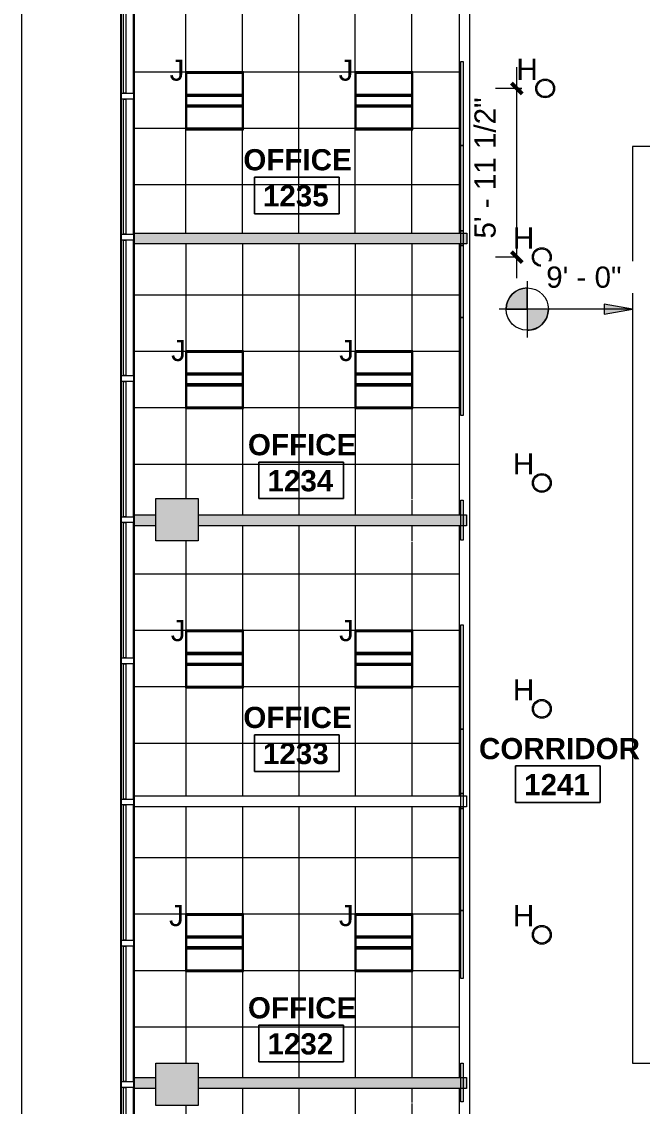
# Model space of a CAD drawing. Header units: inches. Extents: x -329 to 986, y -79 to 1436.
# Drawn here: x -272.6 to -8.7, y 457.2 to 918.1 of the extents above; entities that cross this region are included whole.
import ezdxf

# ---------------------------------------------------------------- set-up
doc = ezdxf.new("R2010")
doc.units = ezdxf.units.IN
doc.header["$LTSCALE"] = 48
doc.header["$MEASUREMENT"] = 0
for name, color, linetype, lineweight in [('A-ANNO-DIMS', 8, 'Continuous', 9), ('A-ANNO-DIMS-96', 8, 'Continuous', 9), ('A-AREA-IDEN', 1, 'Continuous', 9), ('A-CLNG', 214, 'Continuous', 13), ('A-CLNG-PATT', 214, 'Continuous', 13), ('A-GENM', 8, 'Continuous', 9), ('A-GLAZ-CURT', 8, 'Continuous', 9), ('A-GLAZ-CWMG', 8, 'Continuous', 9), ('A-WALL', 8, 'Continuous', 13), ('A-WALL-PATT', 8, 'Continuous', 13), ('E-LITE-EQPM', 4, 'Continuous', 9), ('E-LITE-EQPM-IDEN', 4, 'Continuous', 9), ('G-ANNO-DIMS', 8, 'Continuous', 9), ('S-COLS', 8, 'Continuous', 13)]:
    doc.layers.add(name, color=color, linetype=linetype, lineweight=lineweight)
doc.styles.add('Arial', font='arial.ttf', dxfattribs={"height": 8.999999999999991})
doc.styles.add('Swis721 Lt BT', font='swissl.ttf', dxfattribs={"height": 8.999999999999998})
doc.styles.add('Swis721 Lt BT_B', font='', dxfattribs={"height": 8.999999999999991})
doc.styles.get('Swis721 Lt BT_B').set_extended_font_data('Swis721 Lt BT', bold=True)
doc.dimstyles.new('OTJ_-_3_32__Linear__1_2__Tolerance', dxfattribs={"dimscale": 12, "dimtxt": 9.49783549252963, "dimasz": 0.375, "dimexe": 0.75, "dimexo": 0.5000000000000001, "dimgap": 0.5, "dimtad": 1, "dimdec": 1, "dimrnd": 0.5, "dimzin": 3, "dimdsep": 46, "dimlunit": 4, "dimtxsty": 'Swis721 Lt BT', "dimblk1": 'OBLIQUE', "dimblk2": 'OBLIQUE', "dimsah": 1, "dimcen": 0.09, "dimdle": 0.75, "dimazin": 0, "dimtfac": 1, "dimtdec": 4, "dimtix": 1, "dimtmove": 0, "dimatfit": 3, "dimfxl": 1, "dimtvp": 1, "dimfrac": 2, "dimtolj": 1, "dimtzin": 0, "dimarcsym": 2})

# ---------------------------------------------------------------- blocks, each defined once
blk = doc.blocks.new('Concrete-Square-Column - 18 x 18-6977650-Level 12  RCP')
at = {"layer": 'S-COLS'}
blk.add_hatch(color=256, dxfattribs=at).paths.add_polyline_path([(9.00000000000034, -8.999999999999146), (9.00000000000034, 9.000000000001021), (-8.999999999999828, 9.000000000001021), (-8.999999999999828, -8.999999999999146), (-1.358233555763036, -8.999999999999146)], flags=0)
for p, q in [((-9.000000000000004, 8.999999999999998), (8.999999999999991, 8.999999999999998)), ((-9.000000000000004, -8.999999999999996), (-9.000000000000004, 8.999999999999998)), ((8.999999999999991, 8.999999999999998), (8.999999999999991, -8.999999999999996)), ((8.999999999999991, -8.999999999999996), (-9.000000000000004, -8.999999999999996))]:
    blk.add_line(p, q, dxfattribs=at)
blk = doc.blocks.new('System Panel - Glazed - Offset-8500634-Level 12  RCP')
at = {"layer": 'A-GLAZ-CURT'}
for p, q in [((-28.75, 0.7499999999999999), (-28.75, 1.749999999999986)), ((-28.75, 1.749999999999986), (28.75000000000001, 1.749999999999986)), ((28.75000000000001, 0.7499999999999999), (-28.75, 0.7499999999999999)), ((28.75000000000001, 1.749999999999986), (28.75000000000001, 0.7499999999999999))]:
    blk.add_line(p, q, dxfattribs=at)
blk = doc.blocks.new('Rectangular Mullion - 2_5_ x 5_ rectangular-6977147-Level 12  RCP')
at = {"layer": 'A-GLAZ-CWMG'}
for p, q in [((-230.1099538402698, 47.78411350765371), (-230.1099538402697, 105.2841135076537)), ((-225.1099538402698, 47.78411350765371), (-225.1099538402697, 105.2841135076537))]:
    blk.add_line(p, q, dxfattribs=at)
blk = doc.blocks.new('Rectangular Mullion - 2_5_ x 5_ rectangular-8463284-Level 12  RCP')
at = {"layer": 'A-GLAZ-CWMG'}
for p, q in [((1.249999999999998, 2.499999999999985), (-1.249999999999998, 2.499999999999985)), ((-1.249999999999998, 2.499999999999985), (-1.249999999999998, -2.499999999999985)), ((1.249999999999998, -2.499999999999985), (1.249999999999998, 2.499999999999985)), ((-1.249999999999998, -2.499999999999985), (1.249999999999998, -2.499999999999985))]:
    blk.add_line(p, q, dxfattribs=at)
blk = doc.blocks.new('L-Recessed-Axis-Plano - 2 X 2-4550865-Level 12  RCP')
at = {"layer": 'E-LITE-EQPM'}
for p, q in [((11.90625000000024, 11.87499999999966), (-11.90624999999975, 11.87499999999966)), ((-11.90624999999975, 11.87499999999966), (-11.90624999999975, -11.87500000000033)), ((-11.87499999999975, -11.56250000000099), (-11.87499999999975, 11.56249999999901)), ((-11.87499999999975, 11.56249999999901), (11.87500000000024, 11.56249999999901)), ((11.87500000000024, 11.56249999999901), (11.87500000000024, -11.56250000000099)), ((11.90625000000024, -11.87500000000033), (11.90625000000024, 11.87499999999966)), ((-11.87499999999974, 2.737406249999669), (11.87500000000024, 2.737406249999669)), ((11.87500000000024, 2.506846065747282), (-11.87499999999974, 2.506846065747282)), ((-11.87499999999974, 2.304862327499548), (11.87500000000024, 2.304862327499548)), ((-11.87499999999974, 2.200850357448503), (11.87500000000023, 2.200850357448503)), ((-11.87499999999975, 1.825572752108576), (11.87500000000023, 1.825572752108576)), ((-11.87499999999975, -1.82557275210924), (11.87500000000023, -1.82557275210924)), ((-11.87499999999974, -2.200850357449164), (11.87500000000023, -2.200850357449164)), ((-11.87499999999974, -2.30486232750021), (11.87500000000024, -2.30486232750021)), ((-11.87499999999974, -2.506846065747483), (11.87500000000024, -2.506846065747483)), ((-11.87499999999974, -2.737406250000332), (11.87500000000024, -2.737406250000332)), ((-11.90624999999975, -11.87500000000033), (11.90625000000024, -11.87500000000033)), ((11.87500000000024, -11.56250000000099), (-11.87499999999975, -11.56250000000099))]:
    blk.add_line(p, q, dxfattribs=at)
blk = doc.blocks.new('System Panel - Glazed - Offset-8644440-Level 12  RCP')
at = {"layer": 'A-GLAZ-CURT'}
for p, q in [((-17.89937377381869, 0.7499999999999999), (-17.89937377381869, 1.749999999999996)), ((-17.89937377381869, 1.749999999999996), (17.89937377381886, 1.749999999999996)), ((17.89937377381886, 0.7499999999999999), (-17.89937377381869, 0.7499999999999999)), ((17.89937377381886, 1.749999999999996), (17.89937377381886, 0.7499999999999999))]:
    blk.add_line(p, q, dxfattribs=at)
blk = doc.blocks.new('System Panel - Glazed - Offset-8642960-Level 12  RCP')
at = {"layer": 'A-GLAZ-CURT'}
for p, q in [((-18.12499999999988, 0.7499999999999999), (-18.12499999999988, 1.749999999999996)), ((-18.12499999999988, 1.749999999999996), (18.12500000000005, 1.749999999999996)), ((18.12500000000005, 0.7499999999999999), (-18.12499999999988, 0.7499999999999999)), ((18.12500000000005, 1.749999999999996), (18.12500000000005, 0.7499999999999999))]:
    blk.add_line(p, q, dxfattribs=at)
blk = doc.blocks.new('System Panel - Glazed - Offset-8644230-Level 12  RCP')
at = {"layer": 'A-GLAZ-CURT'}
for p, q in [((-20.85050035993964, 0.7499999999999999), (-20.85050035993964, 1.749999999999996)), ((-20.85050035993964, 1.749999999999996), (20.85050035993964, 1.749999999999996)), ((20.85050035993964, 0.7499999999999999), (-20.85050035993964, 0.7499999999999999)), ((20.85050035993964, 1.749999999999996), (20.85050035993964, 0.7499999999999999))]:
    blk.add_line(p, q, dxfattribs=at)
blk = doc.blocks.new('System Panel - Glazed - Offset-8644220-Level 12  RCP')
at = {"layer": 'A-GLAZ-CURT'}
for p, q in [((-22.15569826910774, 0.7499999999999999), (-22.15569826910774, 1.749999999999996)), ((-22.15569826910774, 1.749999999999996), (22.15569826910774, 1.749999999999996)), ((22.15569826910774, 0.7499999999999999), (-22.15569826910774, 0.7499999999999999)), ((22.15569826910774, 1.749999999999996), (22.15569826910774, 0.7499999999999999))]:
    blk.add_line(p, q, dxfattribs=at)
blk = doc.blocks.new('System Panel - Glazed - Offset-8642963-Level 12  RCP')
at = {"layer": 'A-GLAZ-CURT'}
for p, q in [((-13.62499999999997, 0.7499999999999892), (-13.62499999999997, 1.749999999999986)), ((-13.62499999999997, 1.749999999999986), (13.62500000000006, 1.749999999999986)), ((13.62500000000006, 0.7499999999999892), (-13.62499999999997, 0.7499999999999892)), ((13.62500000000006, 1.749999999999986), (13.62500000000006, 0.7499999999999892))]:
    blk.add_line(p, q, dxfattribs=at)
blk = doc.blocks.new('System Panel - Glazed - Offset-8644008-Level 12  RCP')
at = {"layer": 'A-GLAZ-CURT'}
for p, q in [((-14.46089617827567, 0.7499999999999999), (-14.46089617827567, 1.749999999999996)), ((-14.46089617827567, 1.749999999999996), (14.4608961782755, 1.749999999999996)), ((14.4608961782755, 0.7499999999999999), (-14.46089617827567, 0.7499999999999999)), ((14.4608961782755, 1.749999999999996), (14.4608961782755, 0.7499999999999999))]:
    blk.add_line(p, q, dxfattribs=at)
blk = doc.blocks.new('L-PENDANT_FOCAL POINT 3_5 CYLINDER - L-PENDANT_FOCAL POINT 3_5 CYLINDER-8597710-Level 12  RCP')
at = {"layer": 'E-LITE-EQPM'}
for radius in [4.000000000000003, 3.500000000000002]:
    blk.add_circle((-0.1249999999999774, 0), radius, dxfattribs=at)
blk = doc.blocks.new('System Panel - Glazed - Offset-8644009-Level 12  RCP')
at = {"layer": 'A-GLAZ-CURT'}
for p, q in [((-8.22076974709668, 0.7499999999999999), (-8.22076974709668, 1.750000000000007)), ((-8.22076974709668, 1.750000000000007), (8.220769747096766, 1.750000000000007)), ((8.220769747096766, 0.7499999999999999), (-8.22076974709668, 0.7499999999999999)), ((8.220769747096766, 1.750000000000007), (8.220769747096766, 0.7499999999999999))]:
    blk.add_line(p, q, dxfattribs=at)
blk = doc.blocks.new('System Panel - Glazed - Offset-8642972-Level 12  RCP')
at = {"layer": 'A-GLAZ-CURT'}
for p, q in [((-21.62500000000002, 0.7499999999999999), (-21.62500000000002, 1.750000000000007)), ((-21.62500000000002, 1.750000000000007), (21.62500000000002, 1.750000000000007)), ((21.62500000000002, 0.7499999999999999), (-21.62500000000002, 0.7499999999999999)), ((21.62500000000002, 1.750000000000007), (21.62500000000002, 0.7499999999999999))]:
    blk.add_line(p, q, dxfattribs=at)
blk = doc.blocks.new('System Panel - Glazed - Offset-8642971-Level 12  RCP')
at = {"layer": 'A-GLAZ-CURT'}
for p, q in [((-3.250000000000028, 0.7499999999999999), (-3.250000000000028, 1.750000000000007)), ((-3.250000000000028, 1.750000000000007), (3.250000000000028, 1.750000000000007)), ((3.250000000000028, 0.7499999999999999), (-3.250000000000028, 0.7499999999999999)), ((3.250000000000028, 1.750000000000007), (3.250000000000028, 0.7499999999999999))]:
    blk.add_line(p, q, dxfattribs=at)
blk = doc.blocks.new('System Panel - Glazed - Offset-8644231-Level 12  RCP')
at = {"layer": 'A-GLAZ-CURT'}
for p, q in [((-8.49380137095258, 0.7499999999999999), (-8.49380137095258, 1.750000000000007)), ((-8.49380137095258, 1.750000000000007), (8.493801370952495, 1.750000000000007)), ((8.493801370952495, 0.7499999999999999), (-8.49380137095258, 0.7499999999999999)), ((8.493801370952495, 1.750000000000007), (8.493801370952495, 0.7499999999999999))]:
    blk.add_line(p, q, dxfattribs=at)
blk = doc.blocks.new('System Panel - Glazed - Offset-8642973-Level 12  RCP')
at = {"layer": 'A-GLAZ-CURT'}
for p, q in [((-15.25000000000011, 0.7499999999999999), (-15.25000000000011, 1.749999999999996)), ((-15.25000000000011, 1.749999999999996), (15.25000000000011, 1.749999999999996)), ((15.25000000000011, 0.7499999999999999), (-15.25000000000011, 0.7499999999999999)), ((15.25000000000011, 1.749999999999996), (15.25000000000011, 0.7499999999999999))]:
    blk.add_line(p, q, dxfattribs=at)
blk = doc.blocks.new('System Panel - Glazed - Offset-8642974-Level 12  RCP')
at = {"layer": 'A-GLAZ-CURT'}
for p, q in [((-3.125000000000056, 0.7499999999999999), (-3.125000000000056, 1.750000000000007)), ((-3.125000000000056, 1.750000000000007), (3.124999999999886, 1.750000000000007)), ((3.124999999999886, 0.7499999999999999), (-3.125000000000056, 0.7499999999999999)), ((3.124999999999886, 1.750000000000007), (3.124999999999886, 0.7499999999999999))]:
    blk.add_line(p, q, dxfattribs=at)
blk = doc.blocks.new('Generic Models 1 - Generic Models 5-8667745-Level 12  RCP')
at = {"layer": 'A-GENM'}
for p, q in [((2473.145259837005, -428.4999984996263), (2473.145259837007, 797.5000015003726)), ((2515.145261461042, 755.5752493410097), (2515.14526146104, -386.4999984996072))]:
    blk.add_line(p, q, dxfattribs=at)
blk = doc.blocks.new('Spot Elevations - Spot Elevation - Target Filled-49714-Level 12  RCP')
at = {"layer": 'G-ANNO-DIMS'}
h = blk.add_hatch(color=256, dxfattribs=at)
edge = h.paths.add_edge_path(flags=0)
edge.add_line((1.249000902703301e-16, 0), (-0.09374999999999985, 0))
edge.add_arc((4.891920202254595e-16, -2.60208521396521e-16), 0.09375000000000024, 90.00000000000063, 180.0000000000003, ccw=False)
edge.add_line((1.249000902703301e-16, 0.09375000000000007), (1.249000902703301e-16, 0))
h = blk.add_hatch(color=256, dxfattribs=at)
edge = h.paths.add_edge_path(flags=0)
edge.add_line((1.249000902703301e-16, 0), (0.09375000000000029, 0))
edge.add_arc((2.289834988289385e-16, 6.245004513516504e-17), 0.09374999999999996, 269.99999999999955, 359.99999999999966, ccw=False)
edge.add_line((1.249000902703301e-16, -0.09375), (1.249000902703301e-16, 0))
for p, q in [((-2.706168622523819e-16, 0.1243846875261664), (-2.706168622523819e-16, -0.125)), ((1.249000902703301e-16, 0), (1.249000902703301e-16, 0.09375000000000007)), ((0.1250000000000001, 7.067913962433002e-16), (-0.1249999999999998, 7.067913962433002e-16)), ((-0.09374999999999985, 0), (1.249000902703301e-16, 0)), ((1.249000902703301e-16, 0), (1.249000902703301e-16, -0.09375)), ((0.09375000000000029, 0), (1.249000902703301e-16, 0))]:
    blk.add_line(p, q, dxfattribs=at)
blk.add_circle((1.249000902703301e-16, 0), 0.09375000000000007, dxfattribs=at)
for centre, radius, start, end in [((4.891920202254595e-16, -2.60208521396521e-16), 0.09375000000000024, 90.0000000000002, 179.9999999999999), ((2.289834988289385e-16, 6.245004513516504e-17), 0.09374999999999996, 269.9999999999992, 359.9999999999993)]:
    blk.add_arc(centre, radius, start, end, dxfattribs=at)
blk = doc.blocks.new('Room Tag - Room Name and Number-3379422-Level 12  RCP')
at = {"layer": 'A-AREA-IDEN'}
for p, q in [((-0.1880646717928032, -0.1635729993857746), (-0.1880646717928032, -0.001823739990654245)), ((-0.1880646717928032, -0.001823739990654244), (0.1869353282071967, -0.001823739990654244)), ((0.1869353282071967, -0.001823739990655456), (-0.1880646717928029, -0.001823739990654244)), ((-0.1880646717928029, -0.001823739990654251), (-0.1880646717928032, -0.1635729993857734)), ((0.1869353282071967, -0.001823739990654244), (0.1869353282071967, -0.1635729993857746)), ((0.1869353282071964, -0.1635729993857746), (0.1869353282071967, -0.001823739990655458)), ((0.1869353282071967, -0.1635729993857746), (-0.1880646717928032, -0.1635729993857746)), ((-0.1880646717928032, -0.1635729993857734), (0.1869353282071964, -0.1635729993857746))]:
    blk.add_line(p, q, dxfattribs=at)
blk = doc.blocks.new('DIMBLOCK10-Level 12  RCP')
at = {"layer": 'A-ANNO-DIMS-96', "transparency": 16777216}
for p, q in [((-62.06029350877338, 809.1113008635234), (-62.06029350877338, 898.7841135076517)), ((-59.98495384026832, 889.7841135076517), (-71.06029350877337, 889.7841135076517)), ((-62.06029350877338, 889.7841135076518), (-59.98495384026832, 889.7841135076518)), ((-61.42245384026886, 818.1113008635234), (-71.06029350877337, 818.1113008635234)), ((-62.06029350877338, 818.1113008635234), (-61.42245384026886, 818.1113008635234))]:
    blk.add_line(p, q, dxfattribs=at)
at = {"layer": 'A-ANNO-DIMS-96', "lineweight": 50, "transparency": 16777216}
for p, q in [((-62.06029350877338, 889.7841135076517), (-64.31029350877337, 892.0341135076517)), ((-62.06029350877338, 889.7841135076517), (-59.81029350877338, 887.5341135076517)), ((-62.06029350877338, 818.1113008635234), (-64.31029350877337, 820.3613008635234)), ((-62.06029350877338, 818.1113008635234), (-59.81029350877338, 815.8613008635234))]:
    blk.add_line(p, q, dxfattribs=at)
at = {"layer": 'A-ANNO-DIMS-96', "color": 0, "transparency": 16777216, "insert": (-80.0754793794177, 825.9818582353613), "char_height": 8.999999999999998, "width": 67.11803748054271, "attachment_point": 1, "rotation": 90, "line_spacing_factor": 1.005061956881442, "style": 'Swis721 Lt BT'}
blk.add_mtext('5\' - 11 1/2"', dxfattribs=at)
blk = doc.blocks.new('_Oblique')
at = {"color": 0, "linetype": 'ByBlock', "lineweight": -2}
blk.add_line((-0.5, -0.5), (0.5, 0.5), dxfattribs=at)

msp = doc.modelspace()

# ---------------------------------------------------------------- hatches: boundary and pattern name
at = {"layer": 'A-WALL-PATT'}
msp.add_hatch(color=256, dxfattribs=at).paths.add_polyline_path([(-83.35995384026849, 823.6733418740773), (-83.35995384026849, 828.2983418740776), (-224.6099538402687, 828.2983418740779), (-224.6099538402687, 823.673341874078), (-102.8521873960309, 823.6733418740776)], flags=0)
h = msp.add_hatch(color=256, dxfattribs=at)
h.paths.add_polyline_path([(-83.4849538402694, 703.9716135076533), (-83.4849538402694, 708.5966135076529), (-197.6099538402689, 708.5966135076535), (-197.6099538402689, 703.9716135076534), (-102.8521873960309, 703.9716135076533)], flags=0)
h.paths.add_polyline_path([(-215.6099538402689, 703.9716135076536), (-215.6099538402689, 708.5966135076536), (-224.6099538402688, 708.5966135076536), (-224.6099538402688, 703.9716135076536)], flags=0)
h = msp.add_hatch(color=256, dxfattribs=at)
h.paths.add_polyline_path([(-83.48495384027008, 464.807133270174), (-83.48495384027008, 469.4321332701737), (-197.6099538402694, 469.4321332701744), (-197.6099538402694, 464.8071332701743), (-102.8521873960309, 464.807133270174)], flags=0)
h.paths.add_polyline_path([(-215.6099538402693, 464.8071332701743), (-215.6099538402693, 469.4321332701744), (-224.6099538402693, 469.4321332701744), (-224.6099538402693, 464.8071332701743)], flags=0)
at = {"layer": 'G-ANNO-DIMS'}
msp.add_hatch(color=256, dxfattribs=at).paths.add_polyline_path([(-12.92245384026869, 795.9837682803075), (-24.92245384026869, 798.0996920488091), (-24.92245384026869, 793.8678445118059)], flags=0)

# ---------------------------------------------------------------- linework, layer by layer
at = {"layer": 'A-CLNG'}
for p, q in [((-224.6099538402686, 828.2983418740774), (-224.6099538402684, 943.2216135076535)), ((-86.54745384026843, 943.221613507653), (-86.5474538402686, 828.2983418740769)), ((-178.2974538402671, 896.8153635076551), (-202.9224538402671, 896.8153635076552)), ((-202.9224538402671, 896.8153635076552), (-202.9224538402672, 872.2528635076552)), ((-178.2974538402672, 872.2528635076552), (-178.2974538402671, 896.8153635076552)), ((-106.2974538402672, 896.8153635076548), (-130.9224538402672, 896.8153635076549)), ((-130.9224538402672, 896.8153635076549), (-130.9224538402673, 872.2528635076549)), ((-106.2974538402673, 872.2528635076549), (-106.2974538402672, 896.8153635076549)), ((-202.9224538402672, 872.2528635076554), (-178.2974538402672, 872.2528635076552)), ((-130.9224538402673, 872.2528635076551), (-106.2974538402673, 872.2528635076549)), ((-224.6099538402688, 708.5966135076532), (-224.6099538402686, 823.6733418740776)), ((-86.5474538402686, 823.673341874077), (-86.54745384026876, 708.5966135076526)), ((-178.2974538402673, 778.3155209746792), (-202.9224538402673, 778.3155209746794)), ((-202.9224538402673, 778.3155209746794), (-202.9224538402673, 753.7530209746794)), ((-178.2974538402674, 753.7530209746793), (-178.2974538402673, 778.3155209746792)), ((-106.2974538402673, 778.3155209746791), (-130.9224538402673, 778.3155209746792)), ((-130.9224538402673, 778.3155209746792), (-130.9224538402674, 753.7530209746793)), ((-106.2974538402675, 753.7530209746791), (-106.2974538402673, 778.3155209746791)), ((-202.9224538402673, 753.7530209746793), (-178.2974538402674, 753.7530209746793)), ((-130.9224538402674, 753.7530209746792), (-106.2974538402674, 753.7530209746791)), ((-224.609953840269, 589.1462005083748), (-224.6099538402688, 703.9716135076532)), ((-86.54745384026877, 703.9716135076526), (-86.54745384026893, 589.1462005083742)), ((-178.2974538402675, 659.5653635076545), (-202.9224538402674, 659.5653635076546)), ((-202.9224538402674, 659.5653635076546), (-202.9224538402675, 635.0028635076546)), ((-178.2974538402675, 635.0028635076545), (-178.2974538402675, 659.5653635076545)), ((-106.2974538402675, 659.5653635076543), (-130.9224538402675, 659.5653635076544)), ((-130.9224538402675, 659.5653635076544), (-130.9224538402676, 635.0028635076544)), ((-106.2974538402676, 635.0028635076542), (-106.2974538402675, 659.5653635076542)), ((-202.9224538402675, 635.0028635076545), (-178.2974538402675, 635.0028635076545)), ((-130.9224538402676, 635.0028635076543), (-106.2974538402676, 635.0028635076542)), ((-224.6099538402691, 469.4321332701742), (-224.609953840269, 584.5212005083747)), ((-86.54745384026893, 584.5212005083741), (-86.54745384026909, 469.4321332701736)), ((-178.2974538402677, 539.0655209746794), (-202.9224538402676, 539.0655209746795)), ((-202.9224538402676, 539.0655209746795), (-202.9224538402677, 514.5030209746795)), ((-178.2974538402677, 514.5030209746794), (-178.2974538402677, 539.0655209746794)), ((-106.2974538402678, 539.0655209746791), (-130.9224538402678, 539.0655209746792)), ((-130.9224538402678, 539.0655209746792), (-130.9224538402679, 514.5030209746792)), ((-106.2974538402679, 514.5030209746791), (-106.2974538402678, 539.0655209746791)), ((-202.9224538402677, 514.5030209746794), (-178.2974538402677, 514.5030209746794)), ((-130.9224538402679, 514.5030209746791), (-106.2974538402679, 514.5030209746791)), ((-224.6099538402693, 350.1194128207958), (-224.6099538402691, 464.8071332701741)), ((-86.5474538402691, 464.8071332701736), (-86.54745384026926, 350.1194128207952))]:
    msp.add_line(p, q, dxfattribs=at)
at = {"layer": 'A-CLNG-PATT'}
for p, q in [((-178.735, 896.8153635076555), (-178.735, 943.221613507654)), ((-154.735, 828.2983418740778), (-154.735, 943.221613507654)), ((-130.735, 896.8153635076555), (-130.735, 943.2216135076538)), ((-106.735, 896.8153635076554), (-106.735, 943.2216135076538)), ((-202.735, 896.8153635076559), (-202.735, 937.534113507654)), ((-202.9224538402672, 896.76), (-224.6099538402686, 896.76)), ((-130.9224538402672, 896.76), (-178.2974538402672, 896.76)), ((-86.54745384026852, 896.76), (-106.2974538402672, 896.76)), ((-202.9224538402673, 872.76), (-224.6099538402686, 872.76)), ((-202.735, 828.2983418740779), (-202.735, 872.2528635076559)), ((-178.735, 828.2983418740779), (-178.735, 872.2528635076558)), ((-130.9224538402673, 872.76), (-178.2974538402673, 872.76)), ((-130.735, 828.2983418740777), (-130.735, 872.2528635076558)), ((-106.735, 828.2983418740776), (-106.735, 872.2528635076555)), ((-86.54745384026855, 872.76), (-106.2974538402672, 872.76)), ((-86.54745384026856, 848.76), (-224.6099538402686, 848.76)), ((-202.735, 823.6733418740781), (-202.735, 778.3155209746799)), ((-178.735, 823.673341874078), (-178.735, 778.3155209746798)), ((-154.735, 823.6733418740779), (-154.735, 708.5966135076533)), ((-130.735, 823.6733418740779), (-130.735, 778.3155209746798)), ((-106.735, 823.6733418740778), (-106.735, 778.3155209746795)), ((-224.6099538402687, 802.135), (-86.5474538402686, 802.135)), ((-224.6099538402687, 778.135), (-202.9224538402674, 778.135)), ((-178.2974538402674, 778.135), (-130.9224538402673, 778.135)), ((-106.2974538402674, 778.135), (-86.54745384026864, 778.135)), ((-224.6099538402688, 754.135), (-202.9224538402674, 754.135)), ((-202.735, 753.7530209746798), (-202.735, 715.5341135076536)), ((-178.735, 753.7530209746798), (-178.735, 708.5966135076534)), ((-178.2974538402675, 754.135), (-130.9224538402674, 754.135)), ((-130.735, 753.7530209746797), (-130.735, 708.5966135076532)), ((-106.735, 753.7530209746797), (-106.735, 715.3957702547991)), ((-106.2974538402675, 754.135), (-86.54745384026867, 754.135)), ((-224.6099538402688, 730.135), (-86.54745384026872, 730.135)), ((-106.735, 715.0207702547988), (-106.735, 708.5966135076532)), ((-178.735, 703.9716135076534), (-178.735, 659.565363507655)), ((-154.735, 703.9716135076534), (-154.735, 589.1462005083749)), ((-130.735, 703.9716135076533), (-130.735, 659.5653635076549)), ((-106.735, 703.9716135076533), (-106.735, 697.5331675128936)), ((-202.735, 697.5341135076536), (-202.735, 659.565363507655)), ((-106.735, 697.1581675128933), (-106.735, 659.5653635076546)), ((-224.6099538402689, 683.559), (-86.54745384026877, 683.559)), ((-224.6099538402689, 659.559), (-202.9224538402676, 659.559)), ((-178.2974538402675, 659.559), (-130.9224538402676, 659.559)), ((-106.2974538402676, 659.559), (-86.54745384026882, 659.559)), ((-224.609953840269, 635.559), (-202.9224538402676, 635.559)), ((-202.735, 635.002863507655), (-202.735, 589.146200508375)), ((-178.735, 635.0028635076549), (-178.735, 589.146200508375)), ((-178.2974538402676, 635.559), (-130.9224538402677, 635.559)), ((-130.735, 635.0028635076549), (-130.735, 589.1462005083748)), ((-106.735, 635.0028635076546), (-106.735, 589.1462005083748)), ((-106.2974538402677, 635.559), (-86.54745384026884, 635.559)), ((-224.609953840269, 611.559), (-86.54745384026889, 611.559)), ((-202.735, 584.521200508375), (-202.735, 539.0655209746798)), ((-178.735, 584.5212005083749), (-178.735, 539.0655209746798)), ((-154.735, 584.5212005083748), (-154.735, 469.4321332701745)), ((-130.735, 584.5212005083748), (-130.735, 539.0655209746797)), ((-106.735, 584.5212005083747), (-106.735, 539.0655209746797)), ((-224.6099538402691, 562.977), (-86.54745384026894, 562.977)), ((-224.6099538402691, 538.977), (-202.9224538402677, 538.977)), ((-178.2974538402677, 538.977), (-130.9224538402679, 538.977)), ((-106.2974538402678, 538.977), (-86.54745384026899, 538.977)), ((-224.6099538402692, 514.977), (-202.9224538402678, 514.977)), ((-202.735, 514.5030209746798), (-202.735, 475.534113507653)), ((-178.735, 514.5030209746798), (-178.735, 469.4321332701746)), ((-178.2974538402678, 514.977), (-130.9224538402679, 514.977)), ((-130.735, 514.5030209746794), (-130.735, 469.4321332701743)), ((-106.735, 514.5030209746794), (-106.735, 469.4321332701741)), ((-106.2974538402679, 514.977), (-86.54745384026901, 514.977)), ((-224.6099538402692, 490.977), (-86.54745384026906, 490.977)), ((-178.735, 464.8071332701743), (-178.735, 420.0655209746798)), ((-154.735, 464.8071332701742), (-154.735, 350.1194128207957)), ((-130.735, 464.8071332701741), (-130.735, 420.0655209746796)), ((-106.735, 464.8071332701741), (-106.735, 458.858439123933)), ((-202.735, 457.534113507653), (-202.735, 420.0655209746798)), ((-106.735, 458.483439123933), (-106.735, 420.0655209746796))]:
    msp.add_line(p, q, dxfattribs=at)
at = {"layer": 'A-WALL'}
for p, q in [((-81.98495384026964, 133.5341135076546), (-81.98495384026677, 1063.779019028915)), ((-86.60995384026714, 943.221613507653), (-86.6099538402675, 828.2983418740769)), ((264.7025461597315, 865.0966135076518), (-12.92245384026857, 865.0966135076526)), ((-12.92245384026857, 865.0966135076526), (-12.92245384026922, 475.5555772189673)), ((-224.6099538402686, 823.6733418740773), (-224.6099538402686, 828.2983418740774)), ((-224.6099538402686, 828.2983418740774), (-83.35995384026845, 828.2983418740769)), ((-83.35995384026845, 828.2983418740769), (-83.35995384026849, 823.6733418740769)), ((-83.35995384026849, 823.6733418740769), (-224.6099538402686, 823.6733418740773)), ((-86.60995384026752, 823.6733418740769), (-86.60995384026786, 708.5966135076525)), ((-224.6099538402688, 708.5966135076532), (-215.6099538402688, 708.5966135076532)), ((-224.6099538402688, 703.9716135076532), (-224.6099538402688, 708.5966135076532)), ((-197.6099538402688, 708.596613507653), (-83.48495384026936, 708.5966135076525)), ((-83.48495384026934, 708.5966135076525), (-83.48495384026937, 703.9716135076526)), ((-215.6099538402688, 703.9716135076532), (-224.6099538402688, 703.9716135076532)), ((-83.48495384026937, 703.9716135076526), (-197.6099538402688, 703.971613507653)), ((-86.60995384026788, 703.9716135076526), (-86.60995384026825, 589.1462005083741)), ((-224.6099538402689, 589.1462005083747), (-83.48495384026974, 589.146200508374)), ((-224.609953840269, 584.5212005083747), (-224.6099538402689, 589.1462005083747)), ((-83.48495384026972, 589.146200508374), (-83.48495384026975, 584.5212005083741)), ((-83.48495384026975, 584.5212005083741), (-224.609953840269, 584.5212005083747)), ((-86.60995384026825, 584.521200508374), (-86.60995384026862, 469.4321332701733)), ((-12.92245384026922, 475.5555772189673), (260.0775461597308, 475.5555772189664)), ((-224.6099538402691, 469.4321332701741), (-215.6099538402692, 469.4321332701741)), ((-224.6099538402691, 464.8071332701741), (-224.6099538402691, 469.4321332701741)), ((-197.6099538402692, 469.4321332701739), (-83.48495384027008, 469.4321332701736)), ((-83.4849538402701, 469.4321332701736), (-83.48495384027011, 464.8071332701736)), ((-215.6099538402691, 464.8071332701741), (-224.6099538402691, 464.8071332701741)), ((-83.48495384027011, 464.8071332701736), (-197.6099538402692, 464.807133270174)), ((-86.60995384026863, 464.8071332701735), (-86.60995384026897, 350.119412820795))]:
    msp.add_line(p, q, dxfattribs=at)
at = {"layer": 'G-ANNO-DIMS'}
for p, q in [((-12.92245384026869, 795.9837682803075), (-24.92245384026869, 798.0996920488091)), ((-24.92245384026869, 798.0996920488091), (-24.92245384026869, 793.8678445118059)), ((-53.01331979532939, 795.9837682803075), (-57.6208674673514, 795.9837682803075)), ((-12.92245384026869, 795.9837682803075), (-53.01331979532939, 795.9837682803075)), ((-24.92245384026869, 793.8678445118059), (-12.92245384026869, 795.9837682803075))]:
    msp.add_line(p, q, dxfattribs=at)

# ---------------------------------------------------------------- block references
at = {"layer": 'A-AREA-IDEN', "xscale": 95.99999999999994, "yscale": 95.99999999999994, "zscale": 95.99999999999994}
for p in [(-155.6042494341058, 852.2641156123124), (-153.6667494341058, 731.1712143695493), (-155.6042494341058, 615.2680088943341), (-44.53076782928402, 602.0188863997162), (-153.6667494341058, 491.8685761993275)]:
    msp.add_blockref('Room Tag - Room Name and Number-3379422-Level 12  RCP', p, dxfattribs=at)
at = {"layer": 'A-GENM'}
msp.add_blockref('Generic Models 1 - Generic Models 5-8667745-Level 12  RCP', (-2745.755213677289, 367.0341120072612), dxfattribs=at)
at = {"layer": 'A-GLAZ-CURT'}
for name, p, rotation in [('System Panel - Glazed - Offset-8500634-Level 12  RCP', (-227.6099538402684, 916.5341135076526), 89.99999999999993), ('System Panel - Glazed - Offset-8644440-Level 12  RCP', (-86.54745384026852, 883.3711447484964), 269.9999999999999), ('System Panel - Glazed - Offset-8500634-Level 12  RCP', (-227.6099538402685, 856.534113507653), 89.99999999999993), ('System Panel - Glazed - Offset-8642960-Level 12  RCP', (-86.54745384026856, 847.3467709746774), 269.9999999999999), ('System Panel - Glazed - Offset-8500634-Level 12  RCP', (-227.6099538402686, 796.5341135076536), 89.99999999999993), ('System Panel - Glazed - Offset-8642974-Level 12  RCP', (-86.5474538402686, 826.0967709746775), 269.9999999999999), ('System Panel - Glazed - Offset-8642973-Level 12  RCP', (-86.54745384026862, 807.7217709746775), 269.9999999999999), ('System Panel - Glazed - Offset-8644230-Level 12  RCP', (-86.54745384026867, 771.6212706147377), 269.9999999999999), ('System Panel - Glazed - Offset-8500634-Level 12  RCP', (-227.6099538402688, 736.5341135076536), 89.99999999999993), ('System Panel - Glazed - Offset-8644231-Level 12  RCP', (-86.54745384026876, 706.2769688838455), 269.9999999999999), ('System Panel - Glazed - Offset-8500634-Level 12  RCP', (-227.6099538402688, 676.5341135076536), 89.99999999999993), ('System Panel - Glazed - Offset-8644220-Level 12  RCP', (-86.54745384026886, 639.6274692437853), 269.9999999999999), ('System Panel - Glazed - Offset-8500634-Level 12  RCP', (-227.6099538402689, 616.5341135076536), 89.99999999999993), ('System Panel - Glazed - Offset-8642963-Level 12  RCP', (-86.5474538402689, 603.8467709746775), 269.9999999999999), ('System Panel - Glazed - Offset-8642971-Level 12  RCP', (-86.54745384026893, 586.9717709746776), 269.9999999999999), ('System Panel - Glazed - Offset-8500634-Level 12  RCP', (-227.609953840269, 556.5341135076536), 89.99999999999993), ('System Panel - Glazed - Offset-8642972-Level 12  RCP', (-86.54745384026896, 562.0967709746775), 269.9999999999999), ('System Panel - Glazed - Offset-8644008-Level 12  RCP', (-86.54745384026901, 526.0108747964019), 269.9999999999999), ('System Panel - Glazed - Offset-8500634-Level 12  RCP', (-227.6099538402691, 496.5341135076537), 89.99999999999993), ('System Panel - Glazed - Offset-8644009-Level 12  RCP', (-86.54745384026909, 467.3292088710297), 269.9999999999999), ('System Panel - Glazed - Offset-8500634-Level 12  RCP', (-227.6099538402692, 436.5341135076537), 89.99999999999993)]:
    msp.add_blockref(name, p, dxfattribs=dict(at, rotation=rotation))
at = {"layer": 'A-GLAZ-CWMG'}
for p in [(0, 839.9999999999986), (0, 779.9999999999986), (0, 719.9999999999995), (0, 659.9999999999999), (0, 599.9999999999999), (0, 539.9999999999999), (0, 479.9999999999999), (0, 419.9999999999999), (0, 359.9999999999999)]:
    msp.add_blockref('Rectangular Mullion - 2_5_ x 5_ rectangular-6977147-Level 12  RCP', p, dxfattribs=at)
at = {"layer": 'A-GLAZ-CWMG', "extrusion": (0, 0, -1), "rotation": 90.00000000000007}
for p in [(227.6099538402685, 886.5341135076526), (227.6099538402686, 826.5341135076536), (227.6099538402687, 766.5341135076536), (227.6099538402688, 706.5341135076536), (227.6099538402689, 646.5341135076536), (227.609953840269, 586.5341135076536), (227.609953840269, 526.5341135076536), (227.6099538402691, 466.5341135076537)]:
    msp.add_blockref('Rectangular Mullion - 2_5_ x 5_ rectangular-8463284-Level 12  RCP', p, dxfattribs=at)
at = {"layer": 'E-LITE-EQPM', "extrusion": (0, 0, -1)}
for p in [(190.6099538402669, 884.5341135076555), (118.609953840267, 884.5341135076552), (190.6099538402671, 766.0342709746797), (118.6099538402671, 766.0342709746795), (190.6099538402673, 647.2841135076549), (118.6099538402673, 647.2841135076546), (190.6099538402675, 526.7842709746798), (118.6099538402676, 526.7842709746794)]:
    msp.add_blockref('L-Recessed-Axis-Plano - 2 X 2-4550865-Level 12  RCP', p, dxfattribs=at)
at = {"layer": 'E-LITE-EQPM'}
for p in [(-49.85995384026834, 889.7841135076518), (-51.29745384026888, 818.1113008635234), (-51.29745384026906, 722.1113008635233), (-51.29745384026925, 626.1113008635233), (-51.29745384026943, 530.1113008635234)]:
    msp.add_blockref('L-PENDANT_FOCAL POINT 3_5 CYLINDER - L-PENDANT_FOCAL POINT 3_5 CYLINDER-8597710-Level 12  RCP', p, dxfattribs=at)
at = {"layer": 'G-ANNO-DIMS', "xscale": 95.99999999999994, "yscale": 95.99999999999994, "zscale": 95.99999999999994}
msp.add_blockref('Spot Elevations - Spot Elevation - Target Filled-49714-Level 12  RCP', (-57.62086746735135, 795.9837682803069), dxfattribs=at)
at = {"layer": 'S-COLS'}
for p in [(-206.6099538402688, 706.5341135076532), (-206.6099538402692, 466.5341135076528)]:
    msp.add_blockref('Concrete-Square-Column - 18 x 18-6977650-Level 12  RCP', p, dxfattribs=at)

# ---------------------------------------------------------------- texts
at = {"layer": 'A-AREA-IDEN', "char_height": 8.999999999999991, "attachment_point": 1, "style": 'Swis721 Lt BT_B'}
for s, insert, width in [('OFFICE', (-178.346297673268, 863.9805179439115), 54.84299999999993), ('1235', (-170.0150064274557, 848.6619299301117), 33.93599999999996), ('OFFICE', (-176.4087976732681, 742.8876167011482), 54.84299999999993), ('1234', (-168.0775064274558, 727.5690286873485), 33.93599999999996), ('OFFICE', (-178.346297673268, 626.9844112259331), 54.84299999999993), ('CORRIDOR', (-78.13895780072968, 613.7352887313151), 81.20399999999992), ('1233', (-170.0150064274557, 611.6658232121333), 33.93599999999996), ('1241', (-58.94152482263401, 598.4167007175153), 33.93599999999996), ('OFFICE', (-176.4087976732681, 503.5849785309264), 54.84299999999993), ('1232', (-168.0775064274558, 488.2663905171267), 33.93599999999996)]:
    msp.add_mtext(s, dxfattribs=dict(at, insert=insert, width=width))
at = {"layer": 'E-LITE-EQPM-IDEN', "char_height": 8.999999999999991, "attachment_point": 1, "style": 'Arial'}
for s, insert, width in [('J', (-209.7028850179754, 902.0733052491722), 7.87799999999999), ('J', (-137.8298402090616, 902.0733052491722), 7.87799999999999), ('H', (-62.25506111406394, 902.4057131356415), 11.21099999999999), ('H', (-63.69256111406447, 830.7329004915132), 11.21099999999999), ('J', (-209.068109062545, 782.9386867607658), 7.87799999999999), ('J', (-137.5759298268896, 782.9386867607658), 7.87799999999999), ('H', (-63.69256111406466, 734.7329004915134), 11.21099999999999), ('J', (-209.1950642536313, 663.9070199569851), 7.87799999999999), ('J', (-137.6366475269745, 663.9070199569851), 7.87799999999999), ('H', (-63.69256111406485, 638.7329004915134), 11.21099999999999), ('J', (-209.9567954001483, 542.8000004231635), 7.87799999999999), ('J', (-137.7028850179763, 542.8000004231635), 7.87799999999999), ('H', (-63.69256111406501, 542.7329004915135), 11.21099999999999)]:
    msp.add_mtext(s, dxfattribs=dict(at, insert=insert, width=width))

# ---------------------------------------------------------------- next in the draw order: texts
at = {"layer": 'G-ANNO-DIMS', "insert": (-49.55200089633275, 814.091635375561), "char_height": 9, "width": 38.23472022955523, "attachment_point": 1, "line_spacing_factor": 0.9417779076525876, "style": 'Arial', "bg_fill": 3, "box_fill_scale": 1.25, "bg_fill_color": 256, "bg_fill_true_color": 13158600, "bg_fill_transparency": 0}
msp.add_mtext('9\' - 0"', dxfattribs=at)

# ---------------------------------------------------------------- next in the draw order: dimensions: what is measured, and where the dimension line sits
at = {"layer": 'A-ANNO-DIMS'}
dim = msp.add_linear_dim(base=(-62.06029350877341, 889.7841135076523), p1=(-55.42245384026886, 818.1113008635234), p2=(-53.98495384026832, 889.7841135076518), angle=89.99999999999991, dimstyle='OTJ_-_3_32__Linear__1_2__Tolerance', override={"dimpost": '<>', "dimfxl": 71.68722674626444}, dxfattribs=at)
dim.commit()
dim.dimension.update_dxf_attribs({"geometry": 'DIMBLOCK10-Level 12  RCP', "text_midpoint": (-73.20184118323183, 853.9477071855879)})

doc.saveas('drawing.dxf')
